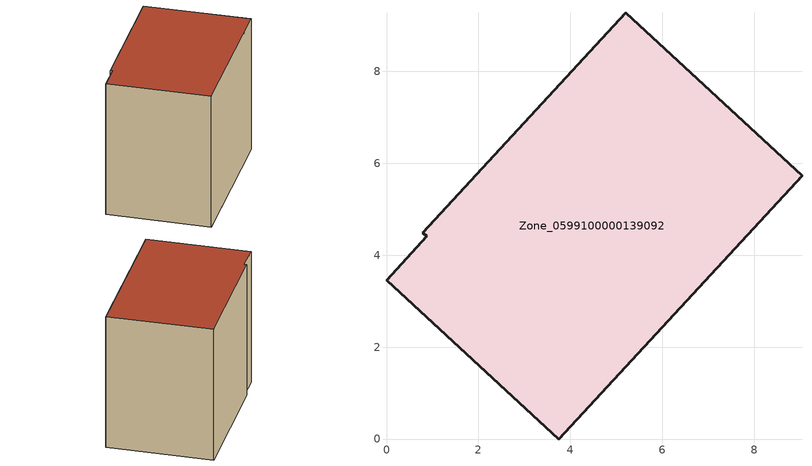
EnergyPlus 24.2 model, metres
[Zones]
Zone_0599100000139092
 floor ground (C_G): 9.04,5.73 3.75,0 0,3.45 0.88,4.41 0.79,4.49 5.2,9.27 z0
 wall outside (C_F): 9.04,5.73 5.2,9.27 0.79,4.49 0.88,4.41 0,3.45 3.75,0 9.04,5.73 z0:7.02
 roof outside (C_R): 3.75,0 9.04,5.73 5.2,9.27 0.79,4.49 0.88,4.41 0,3.45 z7.02
[BUILDING]
Pand.0599100000139092: North Axis=0; Terrain=City; Loads Convergence Tolerance Value=0.04; Temperature Convergence Tolerance Value=0.4; Solar Distribution=FullExterior; Maximum Number of Warmup Days=25; Minimum Number of Warmup Days=1
[Site:Location]
Rotterdam.The.Hague.AP_ZH_NLD Design_Conditions: Latitude=51.96; Longitude=4.45; Time Zone=1; Elevation=-4.5
[SITE:GROUNDTEMPERATURE:BUILDINGSURFACE]
18, 18, 18, 18, 18, 18, 18, 18, 18, 18, 18, 18
[MATERIAL] Thermal Absorptance=0.9; Solar Absorptance=0.7; Visible Absorptance=0.7
Name | Roughness | Thickness | Conductivity | Density | Specific Heat
G.TC.1946 | MediumSmooth | 0.15 | 1 | 540 | 1210
F.TC.1946 | Rough | 0.3 | 0.857143 | 1920 | 840
R.TC.1946 | MediumRough | 0.2 | 0.909091 | 1500 | 1000
[CONSTRUCTION]
C_G: G.TC.1946
C_F: F.TC.1946
C_R: R.TC.1946
[ZONE]
Zone_0599100000139092: Type=1; Multiplier=1; Ceiling Height=Autocalculate; Volume=Autocalculate; Floor Area=autocalculate; Part of Total Floor Area=Yes
[ZONEINFILTRATION:DESIGNFLOWRATE]
Infil_Zone_0599100000139092: Zone or ZoneList or Space or SpaceList=Zone_0599100000139092; Schedule=AlwaysOn; Design Flow Rate Calculation Method=Flow/Area; Flow Rate per Floor Area=0.003; Constant Term Coefficient=1; Temperature Term Coefficient=0; Velocity Term Coefficient=0; Velocity Squared Term Coefficient=0
[HVACTEMPLATE:ZONE:IDEALLOADSAIRSYSTEM]
Zone_0599100000139092: Maximum Heating Supply Air Temperature=50; Minimum Cooling Supply Air Temperature=13; Maximum Heating Supply Air Humidity Ratio=0.0156; Minimum Cooling Supply Air Humidity Ratio=0.0077; Heating Limit=NoLimit; Cooling Limit=NoLimit; Dehumidification Control Type=ConstantSensibleHeatRatio; Cooling Sensible Heat Ratio=0.7; Dehumidification Setpoint=60; Humidification Control Type=None; Humidification Setpoint=30; Outdoor Air Method=None; Outdoor Air Flow Rate per Person=0.00944; Outdoor Air Flow Rate per Zone Floor Area=0; Outdoor Air Flow Rate per Zone=0; Demand Controlled Ventilation Type=None; Outdoor Air Economizer Type=NoEconomizer; Heat Recovery Type=None; Sensible Heat Recovery Effectiveness=0.7; Latent Heat Recovery Effectiveness=0.65
[ZONECONTROL:THERMOSTAT]
ThermostatControl_Zone_0599100000139092: Zone or ZoneList=Zone_0599100000139092; Control Type Schedule=DualSetpointControlType; Control 1=Thermostat_Zone_0599100000139092; Temperature Difference Between Cutout And Setpoint=0
[THERMOSTATSETPOINT:DUALSETPOINT]
Thermostat_Zone_0599100000139092: Heating Setpoint Temperature Schedule=HeatingSetpoint_Zone_0599100000139092; Cooling Setpoint Temperature Schedule=CoolingSetpoint_Zone_0599100000139092
[SCHEDULE:COMPACT]
HeatingSetpoint_Zone_0599100000139092: Through: 12/31, For: AllDays, Until: 24:00, 21
CoolingSetpoint_Zone_0599100000139092: Through: 12/31, For: AllDays, Until: 24:00, 24
DualSetpointControlType: Through: 12/31, For: AllDays, Until: 24:00, 4
AlwaysOn: Through: 12/31, For: AllDays, Until: 24:00, 1
